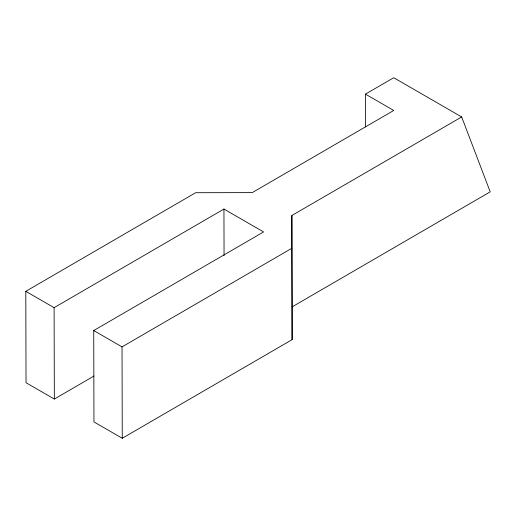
<?xml version="1.0" encoding="UTF-8"?>
<svg xmlns="http://www.w3.org/2000/svg" width="516" height="516" viewBox="0 0 516 516"><rect width="100%" height="100%" fill="white"/><g stroke="black" fill="none" stroke-linecap="round" stroke-linejoin="round"><path stroke-width="0.77" d="M54.335 399.049L26.026 382.711L25.8 291.327L195.641 192.713L252.247 192.616L393.74 110.456L365.438 94.118L393.74 77.729L461.672 116.951L490.2 191.849L292.101 306.872L292.101 339.651L122.26 438.271L93.957 421.927L93.731 330.55L263.573 231.929L223.944 209.051L54.103 307.671L54.335 399.049L94.009 376.016M122.26 438.271L122.034 346.887L291.875 248.273L291.875 215.495L461.672 116.951M25.8 291.327L54.103 307.671M93.731 330.55L122.034 346.887M365.438 94.118L365.515 126.981M291.875 215.495L292.101 306.872M291.875 248.273L292.101 339.651M223.944 209.051L224.06 255.543"/></g></svg>
